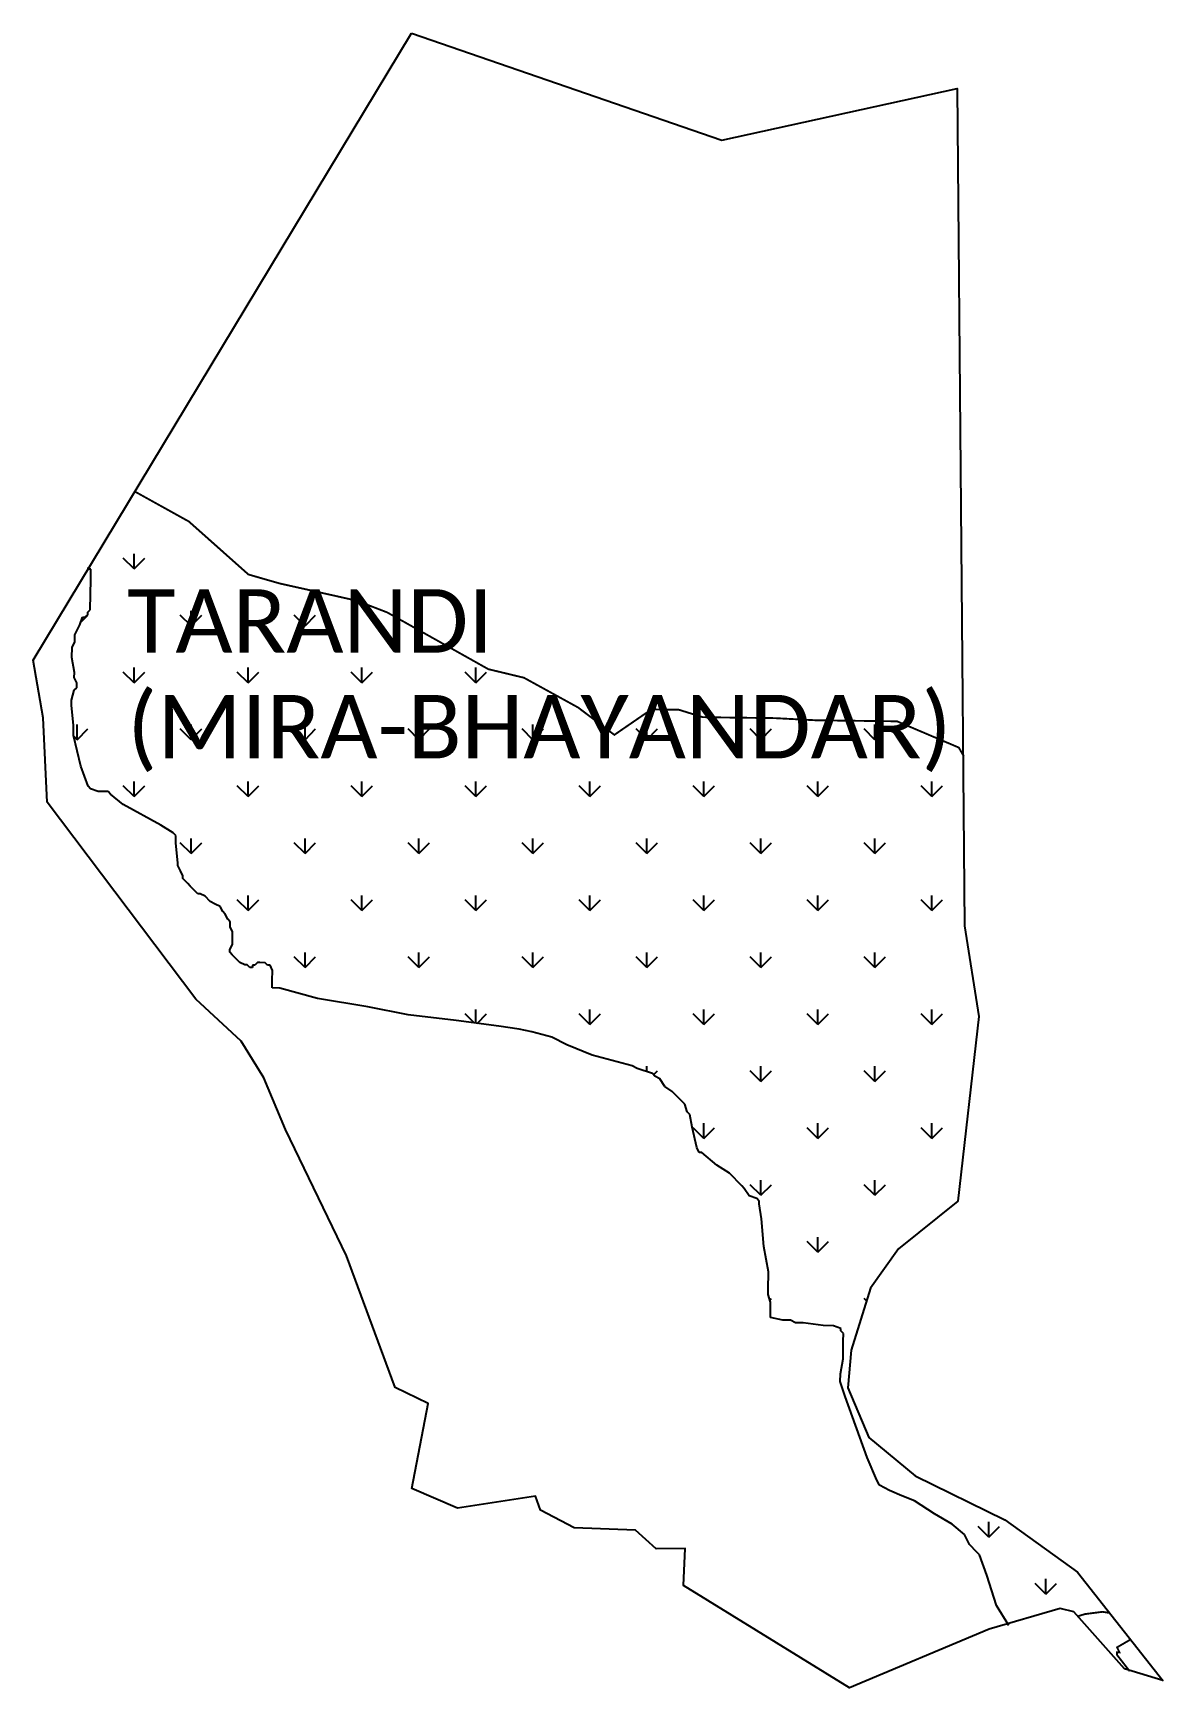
# Model space of a CAD drawing. Header units: metres. Extents: x 268261 to 270041, y 2134369 to 2136978.
import ezdxf

# ---------------------------------------------------------------- set-up
doc = ezdxf.new("R2010")
doc.units = ezdxf.units.M
doc.layers.add('MANGROOVES', color=112, linetype='Continuous')
doc.layers.add('VILLAGE NAME', color=250, linetype='Continuous')

msp = doc.modelspace()

# ---------------------------------------------------------------- linework, layer by layer
at = {"color": 3}
msp.add_lwpolyline([(268857.3, 2136978.2), (269346.2, 2136809.5), (269716.8, 2136890.9), (269728.8, 2135570.4), (269751, 2135427.5), (269717.9, 2135136.5), (269624.7, 2135061.5), (269580.2, 2134999.2), (269549.8, 2134901.5), (269544.7, 2134842.3), (269577.7, 2134763.7), (269651.1, 2134703.2), (269792.1, 2134634), (269906.7, 2134551.3), (270041.2, 2134380.7), (269980.8, 2134399), (269900.7, 2134488.9), (269879.5, 2134494.2), (269767.5, 2134461.8), (269547.5, 2134369.1), (269286, 2134530.3), (269288.3, 2134588.7), (269242.8, 2134588.2), (269209.9, 2134617.7), (269113.7, 2134621.7), (269060.2, 2134649.3), (269052.6, 2134671.3), (268929.4, 2134652.3), (268857.6, 2134683.7), (268883.6, 2134817.7), (268831.3, 2134842.8), (268754.9, 2135050.3), (268658.4, 2135249.5), (268624.2, 2135330.9), (268588.8, 2135389), (268517.2, 2135454.8), (268283.1, 2135765.7), (268276.7, 2135898.4), (268260.8, 2135989.3), (268857.3, 2136978.2)], dxfattribs=at)
at = {"layer": 'MANGROOVES', "linetype": 'Continuous'}
for p, q in [((268419.9, 2136133.5), (268403, 2136150.4)), ((268419.9, 2136133.5), (268419.9, 2136157.3)), ((268419.9, 2136133.5), (268436.7, 2136150.4)), ((268509.7, 2136043.7), (268509.7, 2136067.5)), ((268689.3, 2136043.7), (268689.3, 2136067.5)), ((268336.3, 2136050), (268346.9, 2136060.6)), ((268509.7, 2136043.7), (268492.8, 2136060.6)), ((268509.7, 2136043.7), (268526.5, 2136060.6)), ((268689.3, 2136043.7), (268672.4, 2136060.6)), ((268689.3, 2136043.7), (268706.1, 2136060.6)), ((268419.9, 2135953.9), (268403, 2135970.8)), ((268419.9, 2135953.9), (268419.9, 2135977.7)), ((268419.9, 2135953.9), (268436.7, 2135970.8)), ((268599.5, 2135953.9), (268582.6, 2135970.8)), ((268599.5, 2135953.9), (268599.5, 2135977.7)), ((268599.5, 2135953.9), (268616.3, 2135970.8)), ((268779.1, 2135953.9), (268762.2, 2135970.8)), ((268779.1, 2135953.9), (268779.1, 2135977.7)), ((268779.1, 2135953.9), (268795.9, 2135970.8)), ((268958.7, 2135953.9), (268941.8, 2135970.8)), ((268958.7, 2135953.9), (268958.7, 2135977.7)), ((268958.7, 2135953.9), (268975.5, 2135970.8)), ((268330.1, 2135864.1), (268330.1, 2135887.9)), ((268330.1, 2135864.1), (268346.9, 2135881)), ((268509.7, 2135864.1), (268492.8, 2135881)), ((268509.7, 2135864.1), (268509.7, 2135887.9)), ((268509.7, 2135864.1), (268526.5, 2135881)), ((268689.3, 2135864.1), (268672.4, 2135881)), ((268689.3, 2135864.1), (268689.3, 2135887.9)), ((268689.3, 2135864.1), (268706.1, 2135881)), ((268868.9, 2135864.1), (268852, 2135881)), ((268868.9, 2135864.1), (268868.9, 2135887.9)), ((268868.9, 2135864.1), (268885.7, 2135881)), ((269048.5, 2135864.1), (269031.6, 2135881)), ((269048.5, 2135864.1), (269048.5, 2135887.9)), ((269048.5, 2135864.1), (269065.3, 2135881)), ((269228.1, 2135864.1), (269211.2, 2135881)), ((269228.1, 2135864.1), (269228.1, 2135887.9)), ((269228.1, 2135864.1), (269244.9, 2135881)), ((269407.7, 2135864.1), (269390.8, 2135881)), ((269407.7, 2135864.1), (269407.7, 2135887.9)), ((269407.7, 2135864.1), (269424.5, 2135881)), ((269587.3, 2135864.1), (269570.5, 2135881)), ((269587.3, 2135864.1), (269587.3, 2135887.9)), ((269587.3, 2135864.1), (269604.1, 2135881)), ((268330.1, 2135864.1), (268324.8, 2135869.4)), ((268419.9, 2135774.3), (268403, 2135791.2)), ((268419.9, 2135774.3), (268419.9, 2135798.1)), ((268419.9, 2135774.3), (268436.7, 2135791.2)), ((268599.5, 2135774.3), (268582.6, 2135791.2)), ((268599.5, 2135774.3), (268599.5, 2135798.1)), ((268599.5, 2135774.3), (268616.3, 2135791.2)), ((268779.1, 2135774.3), (268762.2, 2135791.2)), ((268779.1, 2135774.3), (268779.1, 2135798.1)), ((268779.1, 2135774.3), (268795.9, 2135791.2)), ((268958.7, 2135774.3), (268941.8, 2135791.2)), ((268958.7, 2135774.3), (268958.7, 2135798.1)), ((268958.7, 2135774.3), (268975.5, 2135791.2)), ((269138.3, 2135774.3), (269121.4, 2135791.2)), ((269138.3, 2135774.3), (269138.3, 2135798.1)), ((269138.3, 2135774.3), (269155.1, 2135791.2)), ((269317.9, 2135774.3), (269301, 2135791.2)), ((269317.9, 2135774.3), (269317.9, 2135798.1)), ((269317.9, 2135774.3), (269334.7, 2135791.2)), ((269497.5, 2135774.3), (269480.6, 2135791.2)), ((269497.5, 2135774.3), (269497.5, 2135798.1)), ((269497.5, 2135774.3), (269514.3, 2135791.2)), ((269677.1, 2135774.3), (269660.3, 2135791.2)), ((269677.1, 2135774.3), (269677.1, 2135798.1)), ((269677.1, 2135774.3), (269693.9, 2135791.2)), ((268509.7, 2135684.5), (268492.8, 2135701.3)), ((268509.7, 2135684.5), (268509.7, 2135708.3)), ((268509.7, 2135684.5), (268526.5, 2135701.3)), ((268689.3, 2135684.5), (268672.4, 2135701.3)), ((268689.3, 2135684.5), (268689.3, 2135708.3)), ((268689.3, 2135684.5), (268706.1, 2135701.3)), ((268868.9, 2135684.5), (268852, 2135701.3)), ((268868.9, 2135684.5), (268868.9, 2135708.3)), ((268868.9, 2135684.5), (268885.7, 2135701.3)), ((269048.5, 2135684.5), (269031.6, 2135701.3)), ((269048.5, 2135684.5), (269048.5, 2135708.3)), ((269048.5, 2135684.5), (269065.3, 2135701.3)), ((269228.1, 2135684.5), (269211.2, 2135701.3)), ((269228.1, 2135684.5), (269228.1, 2135708.3)), ((269228.1, 2135684.5), (269244.9, 2135701.3)), ((269407.7, 2135684.5), (269390.8, 2135701.3)), ((269407.7, 2135684.5), (269407.7, 2135708.3)), ((269407.7, 2135684.5), (269424.5, 2135701.3)), ((269587.3, 2135684.5), (269570.5, 2135701.3)), ((269587.3, 2135684.5), (269587.3, 2135708.3)), ((269587.3, 2135684.5), (269604.1, 2135701.3)), ((268599.5, 2135594.7), (268582.6, 2135611.5)), ((268599.5, 2135594.7), (268599.5, 2135618.5)), ((268599.5, 2135594.7), (268616.3, 2135611.5)), ((268779.1, 2135594.7), (268762.2, 2135611.5)), ((268779.1, 2135594.7), (268779.1, 2135618.5)), ((268779.1, 2135594.7), (268795.9, 2135611.5)), ((268958.7, 2135594.7), (268941.8, 2135611.5)), ((268958.7, 2135594.7), (268958.7, 2135618.5)), ((268958.7, 2135594.7), (268975.5, 2135611.5)), ((269138.3, 2135594.7), (269121.4, 2135611.5)), ((269138.3, 2135594.7), (269138.3, 2135618.5)), ((269138.3, 2135594.7), (269155.1, 2135611.5)), ((269317.9, 2135594.7), (269301, 2135611.5)), ((269317.9, 2135594.7), (269317.9, 2135618.5)), ((269317.9, 2135594.7), (269334.7, 2135611.5)), ((269497.5, 2135594.7), (269480.6, 2135611.5)), ((269497.5, 2135594.7), (269497.5, 2135618.5)), ((269497.5, 2135594.7), (269514.3, 2135611.5)), ((269677.1, 2135594.7), (269660.3, 2135611.5)), ((269677.1, 2135594.7), (269677.1, 2135618.5)), ((269677.1, 2135594.7), (269693.9, 2135611.5)), ((268689.3, 2135504.9), (268672.4, 2135521.7)), ((268689.3, 2135504.9), (268689.3, 2135528.7)), ((268689.3, 2135504.9), (268706.1, 2135521.7)), ((268868.9, 2135504.9), (268852, 2135521.7)), ((268868.9, 2135504.9), (268868.9, 2135528.7)), ((268868.9, 2135504.9), (268885.7, 2135521.7)), ((269048.5, 2135504.9), (269031.6, 2135521.7)), ((269048.5, 2135504.9), (269048.5, 2135528.7)), ((269048.5, 2135504.9), (269065.3, 2135521.7)), ((269228.1, 2135504.9), (269211.2, 2135521.7)), ((269228.1, 2135504.9), (269228.1, 2135528.7)), ((269228.1, 2135504.9), (269244.9, 2135521.7)), ((269407.7, 2135504.9), (269390.8, 2135521.7)), ((269407.7, 2135504.9), (269407.7, 2135528.7)), ((269407.7, 2135504.9), (269424.5, 2135521.7)), ((269587.3, 2135504.9), (269570.5, 2135521.7)), ((269587.3, 2135504.9), (269587.3, 2135528.7)), ((269587.3, 2135504.9), (269604.1, 2135521.7)), ((268958.7, 2135417.1), (268958.7, 2135438.9)), ((269138.3, 2135415.1), (269138.3, 2135438.9)), ((269317.9, 2135415.1), (269317.9, 2135438.9)), ((269497.5, 2135415.1), (269497.5, 2135438.9)), ((269677.1, 2135415.1), (269677.1, 2135438.9)), ((268956.4, 2135417.4), (268941.8, 2135431.9)), ((268960.4, 2135416.8), (268975.5, 2135431.9)), ((269138.3, 2135415.1), (269121.4, 2135431.9)), ((269138.3, 2135415.1), (269155.1, 2135431.9)), ((269317.9, 2135415.1), (269301, 2135431.9)), ((269317.9, 2135415.1), (269334.7, 2135431.9)), ((269497.5, 2135415.1), (269480.6, 2135431.9)), ((269497.5, 2135415.1), (269514.3, 2135431.9)), ((269677.1, 2135415.1), (269660.3, 2135431.9)), ((269677.1, 2135415.1), (269693.9, 2135431.9)), ((269228.1, 2135340.6), (269228.1, 2135349.1)), ((269238.5, 2135335.7), (269244.9, 2135342.1)), ((269407.7, 2135325.3), (269390.8, 2135342.1)), ((269407.7, 2135325.3), (269407.7, 2135349.1)), ((269407.7, 2135325.3), (269424.5, 2135342.1)), ((269587.3, 2135325.3), (269570.5, 2135342.1)), ((269587.3, 2135325.3), (269587.3, 2135349.1)), ((269587.3, 2135325.3), (269604.1, 2135342.1)), ((269317.9, 2135235.5), (269317.9, 2135259.3)), ((269497.5, 2135235.5), (269497.5, 2135259.3)), ((269677.1, 2135235.5), (269677.1, 2135259.3)), ((269317.9, 2135235.5), (269301, 2135252.3)), ((269317.9, 2135235.5), (269334.7, 2135252.3)), ((269497.5, 2135235.5), (269480.6, 2135252.3)), ((269497.5, 2135235.5), (269514.3, 2135252.3)), ((269677.1, 2135235.5), (269660.3, 2135252.3)), ((269677.1, 2135235.5), (269693.9, 2135252.3)), ((269407.7, 2135145.7), (269390.8, 2135162.5)), ((269407.7, 2135145.7), (269407.7, 2135169.5)), ((269407.7, 2135145.7), (269424.5, 2135162.5)), ((269587.3, 2135145.7), (269570.5, 2135162.5)), ((269587.3, 2135145.7), (269587.3, 2135169.5)), ((269587.3, 2135145.7), (269604.1, 2135162.5)), ((269497.5, 2135055.9), (269480.6, 2135072.7)), ((269497.5, 2135055.9), (269497.5, 2135079.7)), ((269497.5, 2135055.9), (269514.3, 2135072.7)), ((269422, 2134980.4), (269424.5, 2134982.9)), ((269574, 2134979.4), (269570.5, 2134982.9)), ((269766.9, 2134606.9), (269766.9, 2134630.7)), ((269766.9, 2134606.9), (269750.1, 2134623.7)), ((269766.9, 2134606.9), (269783.7, 2134623.7)), ((269856.7, 2134517.1), (269839.9, 2134533.9)), ((269856.7, 2134517.1), (269856.7, 2134540.9)), ((269856.7, 2134517.1), (269873.5, 2134533.9))]:
    msp.add_line(p, q, dxfattribs=at)
at = {"layer": 'MANGROOVES'}
for p, q in [((268347.8, 2136132.8), (268347.8, 2136135.8)), ((268351.8, 2136132.8), (268347.8, 2136132.8)), ((268351.1, 2136085), (268351.7, 2136124.8)), ((268351.7, 2136128.8), (268351.8, 2136132.8)), ((268351.7, 2136124.8), (268351.7, 2136128.8)), ((268346.9, 2136065.2), (268350.9, 2136069.1)), ((268346.9, 2136061.2), (268346.9, 2136065.2)), ((268350.9, 2136069.1), (268351, 2136073.1)), ((268351, 2136077.1), (268351.1, 2136085)), ((268351, 2136073.1), (268351, 2136077.1)), ((268326.6, 2136029.6), (268334.7, 2136045.4)), ((268334.7, 2136045.4), (268338.9, 2136057.3)), ((268338.9, 2136057.3), (268342.8, 2136057.3)), ((268342.8, 2136057.3), (268346.9, 2136061.2)), ((268322.3, 2136009.8), (268326.4, 2136017.7)), ((268326.4, 2136017.7), (268326.6, 2136029.6)), ((268322.1, 2135993.9), (268322.3, 2136009.8)), ((268325.8, 2135970), (268322.1, 2135993.9)), ((268325.7, 2135962), (268325.8, 2135970)), ((268329.6, 2135954), (268325.7, 2135962)), ((268321.3, 2135926.3), (268325.5, 2135942.1)), ((268325.5, 2135942.1), (268329.5, 2135946)), ((268329.5, 2135950), (268329.6, 2135954)), ((268329.5, 2135946), (268329.5, 2135950)), ((268321.2, 2135918.3), (268321.3, 2135926.3)), ((268324.7, 2135886.4), (268321.2, 2135918.3)), ((268324.5, 2135870.5), (268324.7, 2135886.4)), ((268335.9, 2135822.6), (268324.5, 2135870.5)), ((268347.4, 2135790.6), (268335.9, 2135822.6)), ((268351.3, 2135786.6), (268347.4, 2135790.6)), ((268363.2, 2135782.5), (268351.3, 2135786.6)), ((268371.1, 2135782.4), (268363.2, 2135782.5)), ((268379.1, 2135782.3), (268371.1, 2135782.4)), ((268383, 2135778.2), (268379.1, 2135782.3)), ((268402.7, 2135762.1), (268383, 2135778.2)), ((268462, 2135729.5), (268402.7, 2135762.1)), ((268481.7, 2135717.3), (268462, 2135729.5)), ((268485.6, 2135713.3), (268481.7, 2135717.3)), ((268485.5, 2135701.3), (268485.6, 2135709.3)), ((268489, 2135669.5), (268485.5, 2135701.3)), ((268485.6, 2135709.3), (268485.6, 2135713.3)), ((268489, 2135665.5), (268489, 2135669.5)), ((268492.9, 2135657.5), (268489, 2135665.5)), ((268496.7, 2135649.5), (268492.9, 2135657.5)), ((268496.7, 2135645.5), (268496.7, 2135649.5)), ((268500.6, 2135641.5), (268496.7, 2135645.5)), ((268504.5, 2135637.4), (268500.6, 2135641.5)), ((268508.5, 2135633.4), (268504.5, 2135637.4)), ((268516.3, 2135625.3), (268508.5, 2135633.4)), ((268520.3, 2135621.3), (268516.3, 2135625.3)), ((268524.2, 2135621.3), (268520.3, 2135621.3)), ((268532.1, 2135617.2), (268524.2, 2135621.3)), ((268540, 2135609.1), (268532.1, 2135617.2)), ((268547.9, 2135605), (268540, 2135609.1)), ((268555.8, 2135601), (268547.9, 2135605)), ((268559.7, 2135593), (268555.8, 2135601)), ((268563.6, 2135588.9), (268559.7, 2135593)), ((268567.5, 2135580.9), (268563.6, 2135588.9)), ((268571.4, 2135576.9), (268567.5, 2135580.9)), ((268571.3, 2135568.9), (268571.4, 2135576.9)), ((268575.2, 2135560.9), (268571.3, 2135568.9)), ((268574.9, 2135541), (268575, 2135545)), ((268575, 2135545), (268575.1, 2135553)), ((268575.1, 2135553), (268575.2, 2135560.9)), ((268570.8, 2135533.1), (268574.9, 2135541)), ((268570.8, 2135529.2), (268570.8, 2135533.1)), ((268574.7, 2135525.1), (268570.8, 2135529.2)), ((268582.6, 2135517.1), (268574.7, 2135525.1)), ((268586.5, 2135513), (268582.6, 2135517.1)), ((268594.4, 2135509), (268586.5, 2135513)), ((268598.4, 2135508.9), (268594.4, 2135509)), ((268602.3, 2135504.9), (268598.4, 2135508.9)), ((268606.3, 2135504.8), (268602.3, 2135504.9)), ((268610.3, 2135508.8), (268606.3, 2135508.8)), ((268606.3, 2135508.8), (268606.3, 2135504.8)), ((268614.3, 2135512.7), (268610.3, 2135508.8)), ((268618.3, 2135512.6), (268614.3, 2135512.7)), ((268626.3, 2135512.5), (268618.3, 2135512.6)), ((268630.2, 2135508.5), (268626.3, 2135512.5)), ((268634.2, 2135508.5), (268630.2, 2135508.5)), ((268638.1, 2135500.4), (268634.2, 2135508.5)), ((268637.8, 2135484.5), (268638.1, 2135500.4)), ((268637.7, 2135472.6), (268637.8, 2135480.6)), ((268649.6, 2135472.4), (268637.7, 2135472.6)), ((268637.8, 2135480.6), (268637.8, 2135484.5)), ((268709.1, 2135455.8), (268649.6, 2135472.4)), ((268788.5, 2135442.8), (268709.1, 2135455.8)), ((268852, 2135430.1), (268788.5, 2135442.8)), ((268927.4, 2135421.1), (268852, 2135430.1)), ((268995, 2135412.3), (268927.4, 2135421.1)), ((269026.7, 2135407.9), (268995, 2135412.3)), ((269046.6, 2135403.7), (269026.7, 2135407.9)), ((269062.4, 2135399.5), (269046.6, 2135403.7)), ((269078.3, 2135395.3), (269062.4, 2135399.5)), ((269102, 2135383.1), (269078.3, 2135395.3)), ((269141.6, 2135366.7), (269102, 2135383.1)), ((269173.3, 2135358.3), (269141.6, 2135366.7)), ((269205, 2135349.9), (269173.3, 2135358.3)), ((269212.9, 2135345.9), (269205, 2135349.9)), ((269236.7, 2135337.6), (269212.9, 2135345.9)), ((269240.6, 2135333.6), (269236.7, 2135337.6)), ((269248.5, 2135329.5), (269240.6, 2135333.6)), ((269256.3, 2135317.5), (269248.5, 2135329.5)), ((269268.1, 2135309.4), (269256.3, 2135317.5)), ((269272.1, 2135305.3), (269268.1, 2135309.4)), ((269287.8, 2135289.2), (269272.1, 2135305.3)), ((269291.6, 2135277.2), (269287.8, 2135289.2)), ((269295.5, 2135273.2), (269291.6, 2135277.2)), ((269299.2, 2135253.3), (269295.5, 2135273.2)), ((269306.8, 2135221.3), (269299.2, 2135253.3)), ((269310.7, 2135213.3), (269306.8, 2135221.3)), ((269314.6, 2135213.3), (269310.7, 2135213.3)), ((269338.3, 2135193.1), (269314.6, 2135213.3)), ((269358, 2135180.9), (269338.3, 2135193.1)), ((269377.6, 2135160.7), (269358, 2135180.9)), ((269381.6, 2135156.7), (269377.6, 2135160.7)), ((269389.4, 2135144.7), (269381.6, 2135156.7)), ((269401.2, 2135140.5), (269389.4, 2135144.7)), ((269405.2, 2135136.5), (269401.2, 2135140.5)), ((269405.1, 2135132.5), (269405.2, 2135136.5)), ((269408.8, 2135108.6), (269405.1, 2135132.5)), ((269412.2, 2135064.8), (269408.8, 2135108.6)), ((269419.6, 2135024.9), (269412.2, 2135064.8)), ((269419.3, 2134997.1), (269419.6, 2135024.9)), ((269419.2, 2134989.1), (269419.3, 2134997.1)), ((269423, 2134977.1), (269419.2, 2134989.1)), ((269422.7, 2134953.3), (269423, 2134977.1)), ((269442.5, 2134949), (269422.7, 2134953.3)), ((269446.5, 2134949), (269442.5, 2134949)), ((269454.5, 2134948.9), (269446.5, 2134949)), ((269462.4, 2134944.8), (269454.5, 2134948.9)), ((269474.3, 2134944.6), (269462.4, 2134944.8)), ((269506.1, 2134940.3), (269474.3, 2134944.6)), ((269522, 2134940.1), (269506.1, 2134940.3)), ((269533.9, 2134935.9), (269522, 2134940.1)), ((269533.8, 2134931.9), (269533.9, 2134935.9)), ((269537.8, 2134927.9), (269533.8, 2134931.9)), ((269537.2, 2134888.1), (269537.6, 2134916)), ((269537.6, 2134916), (269537.8, 2134927.9)), ((269532.8, 2134852.4), (269533, 2134864.3)), ((269533, 2134864.3), (269537.2, 2134888.1)), ((269540.5, 2134828.4), (269532.8, 2134852.4)), ((269563.5, 2134764.5), (269540.5, 2134828.4)), ((269575, 2134732.5), (269563.5, 2134764.5)), ((269590.5, 2134696.5), (269575, 2134732.5)), ((269594.4, 2134688.5), (269590.5, 2134696.5)), ((269602.3, 2134684.4), (269594.4, 2134688.5)), ((269610.2, 2134680.3), (269602.3, 2134684.4)), ((269630, 2134672.1), (269610.2, 2134680.3)), ((269649.7, 2134663.9), (269630, 2134672.1)), ((269681.3, 2134643.6), (269649.7, 2134663.9)), ((269708.9, 2134627.3), (269681.3, 2134643.6)), ((269728.6, 2134611.1), (269708.9, 2134627.3)), ((269736.4, 2134595.1), (269728.6, 2134611.1)), ((269748.2, 2134583), (269736.4, 2134595.1)), ((269752.1, 2134579), (269748.2, 2134583)), ((269763.6, 2134547), (269752.1, 2134579)), ((269778.9, 2134499.1), (269763.6, 2134547)), ((269798.3, 2134467.7), (269778.9, 2134499.1))]:
    msp.add_line(p, q, dxfattribs=at)
at = {"layer": 'MANGROOVES', "const_width": 2.98}
for points in [[(268421.3, 2136255.3), (268506.3, 2136208.1), (268600.1, 2136124.6), (268649.1, 2136110.5), (268770.7, 2136083.3), (268818.8, 2136064.8), (268978.2, 2135975.3), (269034.3, 2135961.8), (269119.6, 2135914.9), (269176.8, 2135871.7), (269235.2, 2135911.9), (269278.5, 2135911.3), (269316.1, 2135899.6), (269343.4, 2135899.2), (269429.3, 2135898.1), (269494.5, 2135894.7), (269622.2, 2135893.1), (269719.6, 2135851.7), (269727.5, 2135837.9)], [(269957.2, 2134487.3), (269945.9, 2134489), (269918, 2134485.4), (269906, 2134481.5)], [(269988.9, 2134395.4), (269968.9, 2134421.1), (269968.9, 2134425), (269972.9, 2134425), (269969, 2134433), (269990.3, 2134445.4)]]:
    msp.add_lwpolyline(points, dxfattribs=at)

# ---------------------------------------------------------------- texts
at = {"layer": 'VILLAGE NAME', "insert": (268409.1, 2136101.3), "char_height": 100, "attachment_point": 1}
msp.add_mtext_dynamic_manual_height_columns('{\\fCalibri|b0|i0|c0|p34;TARANDI (MIRA-BHAYANDAR)}', width=1449.11, gutter_width=643.2, heights=[0], dxfattribs=at)

doc.saveas('drawing.dxf')
